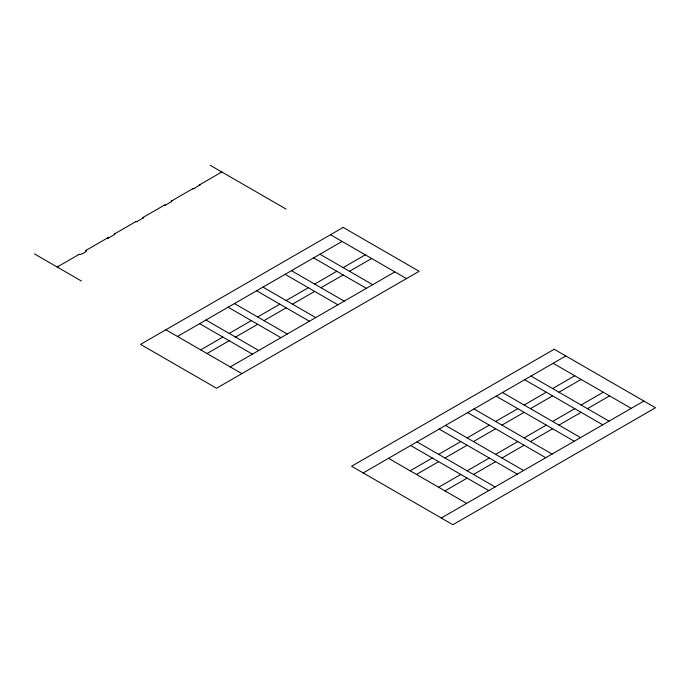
<?xml version="1.0" encoding="UTF-8"?>
<svg xmlns="http://www.w3.org/2000/svg" width="690" height="690" viewBox="0 0 690 690"><rect width="100%" height="100%" fill="white"/><g stroke="black" fill="none" stroke-linecap="round" stroke-linejoin="round"><path stroke-width="1.03" d="M78.858 254.55C80.627 254.981 87.475 251.66 86.207 250.263M107.312 238.085L108.321 238.102L114.695 234.428L114.738 233.841M114.738 234.402L114.169 234.117L136.327 221.326L136.853 221.628L143.192 217.98L143.227 217.393M57.719 267.323L57.719 266.711M86.207 250.875L85.681 250.573L107.838 237.774L108.365 238.085M143.192 217.98L142.657 217.669L164.824 204.878L165.35 205.18L171.715 201.506L171.681 200.919M192.786 188.732L193.795 188.758L200.247 184.515M57.184 267.021L79.35 254.222L79.876 254.532M221.801 171.983L199.643 184.773L200.169 185.075M177.485 336.47L342.102 241.431M200.695 349.873L222.861 337.082M229.192 333.425L251.35 320.634M257.68 316.977L279.838 304.178M286.169 300.53L308.335 287.73M314.666 284.073L336.824 271.282M343.154 267.625L365.312 254.834M207.026 353.53L229.192 340.739M235.523 337.082L257.68 324.283M264.011 320.634L286.169 307.835M292.5 304.178L314.666 291.387M320.997 287.73L343.154 274.939M349.485 271.282L371.643 258.491M230.244 366.933L394.861 271.894M363.199 472.935L565.809 355.962M410.162 470.804L432.32 458.013M438.65 454.356L460.808 441.565M467.139 437.909L489.305 425.118M495.636 421.461L517.793 408.661M524.124 405.013L546.282 392.213M552.612 388.556L574.779 375.765M416.493 474.461L438.65 461.67M444.981 458.013L467.139 445.214M473.469 441.565L495.636 428.766M501.966 425.118L524.124 412.318M530.455 408.661L552.612 395.87M558.943 392.213L581.109 379.422M438.65 487.252L460.808 474.461M467.139 470.804L489.305 458.013M495.636 454.356L517.793 441.565M524.124 437.909L546.282 425.118M552.612 421.461L574.779 408.661M581.109 405.013L603.267 392.213M444.981 490.909L467.139 478.118M473.469 474.461L495.636 461.67M501.966 458.013L524.124 445.214M530.455 441.565L552.612 428.766M558.943 425.118L581.109 412.318M587.44 408.661L609.598 395.87M441.29 518.018L643.891 401.045M222.292 172.302L221.274 172.284M193.795 188.758L193.312 188.43L171.155 201.221L171.681 201.523M165.35 205.18L164.332 205.206M136.775 221.671L135.887 221.671M210.191 165.281L286.169 209.139M330.493 234.729L406.47 278.596M553.147 363.276L631.229 408.359M319.936 254.222L372.704 284.685M530.981 376.067L609.072 421.15M313.605 257.879L366.364 288.342M524.65 379.724L602.741 424.807M291.447 270.678L344.207 301.133M502.493 392.524L580.583 437.607M285.117 274.327L337.876 304.79M496.162 396.172L574.244 441.255M262.959 287.126L315.718 317.581M474.004 408.972L552.086 454.055M256.628 290.775L309.387 321.238M467.673 412.629L545.755 457.712M234.462 303.574L287.23 334.038M445.507 425.42L523.598 470.502M228.131 307.231L280.899 337.686M439.176 429.077L517.267 474.159M205.974 320.022L258.733 350.486M417.019 441.867L495.109 486.95M199.643 323.679L252.402 354.143M410.688 445.524L488.77 490.607M34.5 253.92L81.454 281.028M165.876 329.768L241.854 373.635M388.53 458.315L466.613 503.398M343.154 227.415L140.553 344.388L216.531 388.254L419.132 271.282L343.154 227.415M554.199 349.261L351.598 466.233L452.899 524.719L655.5 407.747L554.199 349.261"/></g></svg>
